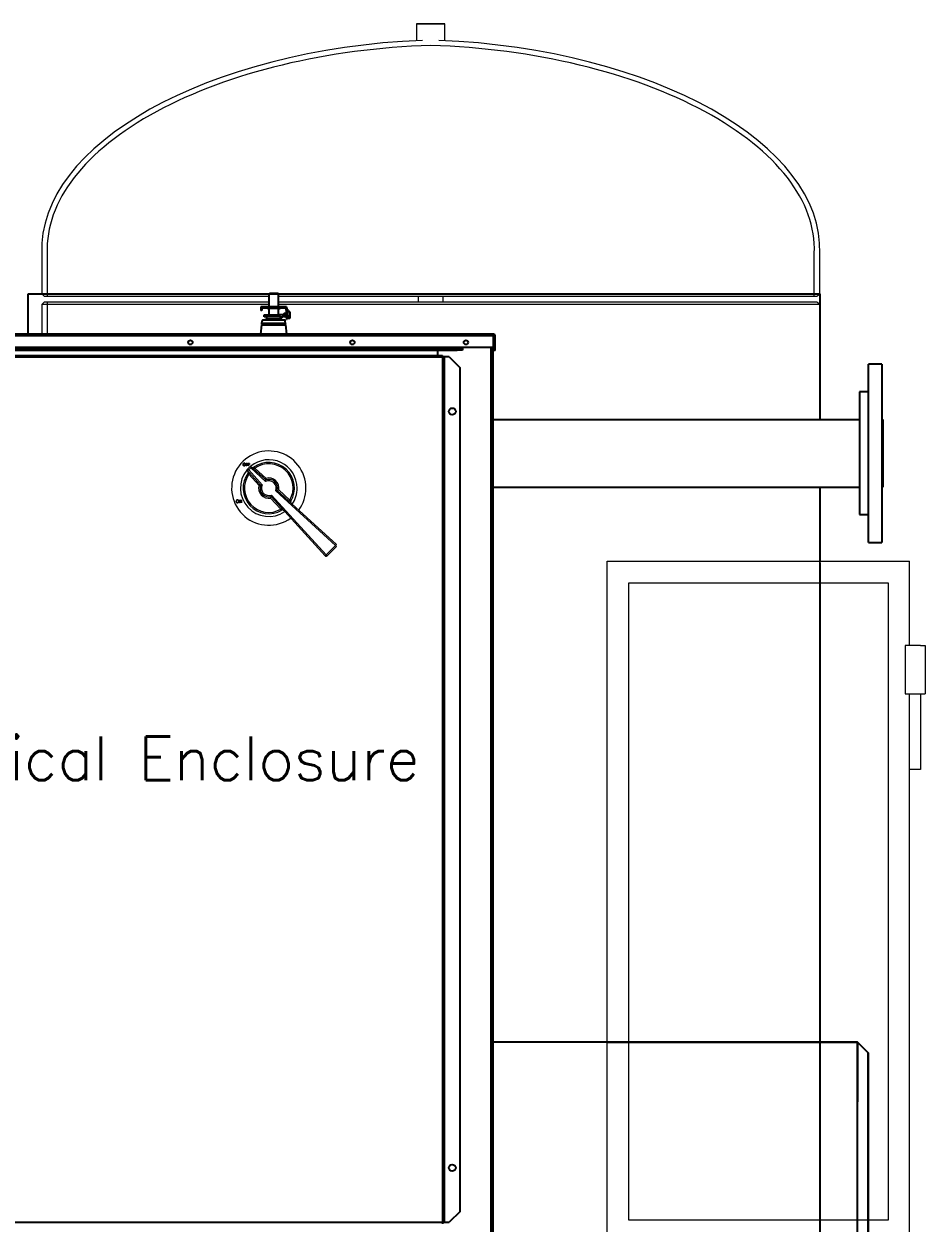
# Model space of a CAD drawing. Header units: inches. Extents: x 2625 to 3066, y 1222 to 1501.
# Drawn here: x 2786.8 to 2828.5, y 1311.3 to 1366.7 of the extents above; entities that cross this region are included whole.
import ezdxf

# ---------------------------------------------------------------- set-up
doc = ezdxf.new("R2010")
doc.units = ezdxf.units.IN
doc.header["$MEASUREMENT"] = 0
for name, color, linetype in [('External Disconnect 1 H1', 7, 'Continuous'), ('Internal Disconnect 1 H1', 7, 'Continuous'), ('WATNOED', 7, 'Continuous'), ('WCTANK', 7, 'Continuous'), ('WDPUMP', 7, 'Continuous'), ('WEPC', 7, 'Continuous'), ('WOTANK', 7, 'Continuous'), ('WPCEDNOEDP2', 7, 'Continuous'), ('WSPUMP', 7, 'Continuous')]:
    doc.layers.add(name, color=color, linetype=linetype)
doc.styles.add('TCF_DIMENSION', font='simplex.shx')

msp = doc.modelspace()

# ---------------------------------------------------------------- linework, layer by layer
at = {"layer": 'External Disconnect 1 H1', "color": 7, "linetype": 'Continuous', "lineweight": 15}
for p, q in [((2813.8338, 1341.8906), (2827.8338, 1341.8906)), ((2813.8338, 1310.3906), (2813.8338, 1341.8906)), ((2813.8338, 1341.8906), (2827.8338, 1341.8906)), ((2813.8338, 1310.3906), (2813.8338, 1341.8906)), ((2827.8338, 1337.9861), (2827.8338, 1341.8906)), ((2827.8338, 1337.9861), (2827.8338, 1341.8906)), ((2814.8338, 1340.8906), (2826.8338, 1340.8906)), ((2814.8338, 1311.3906), (2814.8338, 1340.8906)), ((2814.8338, 1340.8906), (2826.8338, 1340.8906)), ((2814.8338, 1311.3906), (2814.8338, 1340.8906)), ((2826.8338, 1340.8906), (2826.8338, 1311.3906)), ((2826.8338, 1340.8906), (2826.8338, 1311.3906)), ((2827.8338, 1337.9861), (2827.621, 1337.9861)), ((2827.621, 1337.9861), (2827.621, 1335.7491)), ((2827.8338, 1337.9861), (2827.621, 1337.9861)), ((2827.621, 1337.9861), (2827.621, 1335.7491)), ((2828.3338, 1337.9861), (2827.8338, 1337.9861)), ((2828.3338, 1337.9861), (2827.8338, 1337.9861)), ((2828.3338, 1337.9861), (2828.5466, 1337.9861)), ((2828.3338, 1337.9861), (2828.5466, 1337.9861)), ((2828.5466, 1337.9861), (2828.5466, 1335.7491)), ((2828.5466, 1337.9861), (2828.5466, 1335.7491)), ((2827.621, 1335.7491), (2828.5466, 1335.7491)), ((2827.621, 1335.7491), (2828.5466, 1335.7491)), ((2827.8338, 1310.3906), (2827.8338, 1335.7491)), ((2827.8338, 1332.7491), (2827.8338, 1335.7491)), ((2827.8338, 1335.7491), (2828.3338, 1335.7491)), ((2827.8338, 1310.3906), (2827.8338, 1335.7491)), ((2827.8338, 1332.7491), (2827.8338, 1335.7491)), ((2827.8338, 1335.7491), (2828.3338, 1335.7491)), ((2828.3338, 1335.7491), (2828.3338, 1332.2491)), ((2828.3338, 1335.7491), (2828.3338, 1332.2491)), ((2827.8338, 1332.2491), (2827.8338, 1332.7491)), ((2827.8338, 1332.2491), (2827.8338, 1332.7491)), ((2828.3338, 1332.2491), (2827.8338, 1332.2491)), ((2828.3338, 1332.2491), (2827.8338, 1332.2491)), ((2826.8338, 1311.3906), (2814.8338, 1311.3906)), ((2826.8338, 1311.3906), (2814.8338, 1311.3906))]:
    msp.add_line(p, q, dxfattribs=at)
at = {"layer": 'Internal Disconnect 1 H1', "color": 7, "linetype": 'Continuous', "lineweight": 15}
for p, q in [((2796.9965, 1346.3674), (2797.0014, 1346.346)), ((2796.9965, 1346.3674), (2797.0014, 1346.346)), ((2797.0014, 1346.346), (2797.0124, 1346.3328)), ((2797.0014, 1346.346), (2797.0124, 1346.3328)), ((2797.0124, 1346.3328), (2797.0275, 1346.3248)), ((2797.0124, 1346.3328), (2797.0275, 1346.3248)), ((2797.0275, 1346.3248), (2797.0408, 1346.3228)), ((2797.0275, 1346.3248), (2797.0408, 1346.3228)), ((2797.1309, 1346.4324), (2797.194, 1346.4324)), ((2797.1309, 1346.3029), (2797.1309, 1346.4324)), ((2797.1309, 1346.4324), (2797.194, 1346.4324)), ((2797.1309, 1346.3029), (2797.1309, 1346.4324)), ((2797.1542, 1346.3029), (2797.1309, 1346.3029)), ((2797.1542, 1346.3029), (2797.1309, 1346.3029)), ((2797.194, 1346.4091), (2797.1542, 1346.4091)), ((2797.1542, 1346.4091), (2797.1542, 1346.3843)), ((2797.194, 1346.4091), (2797.1542, 1346.4091)), ((2797.1542, 1346.4091), (2797.1542, 1346.3843)), ((2797.1542, 1346.3843), (2797.194, 1346.3843)), ((2797.1542, 1346.3843), (2797.194, 1346.3843)), ((2797.194, 1346.361), (2797.1542, 1346.361)), ((2797.1542, 1346.361), (2797.1542, 1346.3029)), ((2797.194, 1346.361), (2797.1542, 1346.361)), ((2797.1542, 1346.361), (2797.1542, 1346.3029)), ((2797.1594, 1346.1132), (2797.3362, 1346.29)), ((2797.1594, 1346.1132), (2797.3362, 1346.29)), ((2797.2458, 1346.1112), (2797.1594, 1346.1132)), ((2797.2458, 1346.1112), (2797.1594, 1346.1132)), ((2797.194, 1346.4324), (2797.194, 1346.4091)), ((2797.194, 1346.4324), (2797.194, 1346.4091)), ((2797.194, 1346.3843), (2797.194, 1346.361)), ((2797.194, 1346.3843), (2797.194, 1346.361)), ((2797.2172, 1346.3029), (2797.2172, 1346.4324)), ((2797.2172, 1346.4324), (2797.2803, 1346.4324)), ((2797.2172, 1346.3029), (2797.2172, 1346.4324)), ((2797.2172, 1346.4324), (2797.2803, 1346.4324)), ((2797.2405, 1346.3029), (2797.2172, 1346.3029)), ((2797.2405, 1346.3029), (2797.2172, 1346.3029)), ((2797.2803, 1346.4091), (2797.2405, 1346.4091)), ((2797.2405, 1346.4091), (2797.2405, 1346.3843)), ((2797.2803, 1346.4091), (2797.2405, 1346.4091)), ((2797.2405, 1346.4091), (2797.2405, 1346.3843)), ((2797.2405, 1346.3843), (2797.2803, 1346.3843)), ((2797.2405, 1346.3843), (2797.2803, 1346.3843)), ((2797.2405, 1346.361), (2797.2405, 1346.3029)), ((2797.2803, 1346.361), (2797.2405, 1346.361)), ((2797.2405, 1346.361), (2797.2405, 1346.3029)), ((2797.2803, 1346.361), (2797.2405, 1346.361)), ((2797.3382, 1346.2036), (2797.2458, 1346.1112)), ((2797.3382, 1346.2036), (2797.2458, 1346.1112)), ((2797.2803, 1346.4324), (2797.2803, 1346.4091)), ((2797.2803, 1346.4324), (2797.2803, 1346.4091)), ((2797.2803, 1346.3843), (2797.2803, 1346.361)), ((2797.2803, 1346.3843), (2797.2803, 1346.361)), ((2797.3362, 1346.29), (2797.3382, 1346.2036)), ((2797.3362, 1346.29), (2797.3382, 1346.2036)), ((2797.4899, 1346.1498), (2797.532, 1346.196)), ((2797.4899, 1346.1498), (2797.532, 1346.196)), ((2797.2534, 1345.9174), (2797.2996, 1345.9595)), ((2797.2534, 1345.9174), (2797.2996, 1345.9595)), ((2796.8195, 1344.5943), (2796.8195, 1344.7247)), ((2796.8195, 1344.7247), (2796.8219, 1344.7247)), ((2796.8195, 1344.5943), (2796.8195, 1344.7247)), ((2796.8195, 1344.7247), (2796.8219, 1344.7247)), ((2796.8312, 1344.5943), (2796.8195, 1344.5943)), ((2796.8312, 1344.5943), (2796.8195, 1344.5943)), ((2796.8219, 1344.7247), (2796.9081, 1344.6221)), ((2796.8219, 1344.7247), (2796.9081, 1344.6221)), ((2796.9171, 1344.5943), (2796.8312, 1344.6967)), ((2796.8312, 1344.6967), (2796.8312, 1344.5943)), ((2796.9171, 1344.5943), (2796.8312, 1344.6967)), ((2796.8312, 1344.6967), (2796.8312, 1344.5943)), ((2796.9081, 1344.6221), (2796.9081, 1344.7247)), ((2796.9081, 1344.7247), (2796.9198, 1344.7247)), ((2796.9081, 1344.6221), (2796.9081, 1344.7247)), ((2796.9081, 1344.7247), (2796.9198, 1344.7247)), ((2796.9198, 1344.5943), (2796.9171, 1344.5943)), ((2796.9198, 1344.5943), (2796.9171, 1344.5943)), ((2796.9198, 1344.7247), (2796.9198, 1344.5943)), ((2796.9198, 1344.7247), (2796.9198, 1344.5943)), ((2800.7835, 1342.1399), (2801.3095, 1342.6659)), ((2800.7835, 1342.1399), (2801.3095, 1342.6659)), ((2800.8296, 1342.182), (2800.7835, 1342.1399)), ((2800.8296, 1342.182), (2800.7835, 1342.1399)), ((2800.8296, 1342.182), (2801.2674, 1342.6198)), ((2800.8296, 1342.182), (2801.2674, 1342.6198)), ((2800.8738, 1342.1378), (2800.8296, 1342.182)), ((2800.8738, 1342.1378), (2800.8296, 1342.182)), ((2801.3116, 1342.5756), (2800.8738, 1342.1378)), ((2801.3116, 1342.5756), (2800.8738, 1342.1378)), ((2801.3095, 1342.6659), (2801.2674, 1342.6198)), ((2801.3095, 1342.6659), (2801.2674, 1342.6198)), ((2801.2674, 1342.6198), (2801.3116, 1342.5756)), ((2801.2674, 1342.6198), (2801.3116, 1342.5756))]:
    msp.add_line(p, q, dxfattribs=at)
at = {"layer": 'Internal Disconnect 1 H1', "color": 7, "linetype": 'Continuous', "lineweight": 15, "ltscale": 5}
for p, q in [((2797.7954, 1345.4159), (2797.1594, 1346.1132)), ((2797.7954, 1345.4159), (2797.1594, 1346.1132)), ((2797.2458, 1346.1112), (2797.8689, 1345.4281)), ((2797.2458, 1346.1112), (2797.8689, 1345.4281)), ((2797.3362, 1346.29), (2798.0335, 1345.654)), ((2797.3362, 1346.29), (2798.0335, 1345.654)), ((2798.0213, 1345.5805), (2797.3382, 1346.2036)), ((2798.0213, 1345.5805), (2797.3382, 1346.2036)), ((2797.532, 1346.196), (2798.0487, 1345.7247)), ((2797.532, 1346.196), (2798.0487, 1345.7247)), ((2797.7247, 1345.4007), (2797.2534, 1345.9174)), ((2797.7247, 1345.4007), (2797.2534, 1345.9174)), ((2798.3017, 1344.9536), (2800.8296, 1342.182)), ((2798.3017, 1344.9536), (2800.8296, 1342.182)), ((2801.2674, 1342.6198), (2798.4958, 1345.1477)), ((2801.2674, 1342.6198), (2798.4958, 1345.1477)), ((2798.5678, 1345.1666), (2801.3095, 1342.6659)), ((2798.5678, 1345.1666), (2801.3095, 1342.6659)), ((2798.6368, 1345.1883), (2799.1536, 1344.7169)), ((2798.6368, 1345.1883), (2799.1536, 1344.7169)), ((2798.7325, 1344.2958), (2798.2611, 1344.8126)), ((2798.7325, 1344.2958), (2798.2611, 1344.8126)), ((2800.7835, 1342.1399), (2798.2828, 1344.8816)), ((2800.7835, 1342.1399), (2798.2828, 1344.8816)), ((2799.1536, 1344.7169), (2799.1115, 1344.6708)), ((2799.1536, 1344.7169), (2799.1115, 1344.6708)), ((2798.7786, 1344.3379), (2798.7325, 1344.2958)), ((2798.7786, 1344.3379), (2798.7325, 1344.2958))]:
    msp.add_line(p, q, dxfattribs=at)
for centre, radius, start, end in [((2798.1759, 1345.2735), 1.7188, 0, 306.18348), ((2798.1759, 1345.2735), 1.7188, 0, 306.18348), ((2798.1759, 1345.2735), 1.3125, 0, 129.52289), ((2798.1759, 1345.2735), 1.3125, 0, 129.52289), ((2798.1759, 1345.2735), 1.3125, 140.47711, 304.25802), ((2798.1759, 1345.2735), 1.3125, 140.47711, 304.25802), ((2798.1759, 1345.2735), 1.1875, 329.05944, 126.20543), ((2798.1759, 1345.2735), 1.1875, 329.05944, 126.20543), ((2798.1759, 1345.2735), 1.125, 330.34926, 124.91561), ((2798.1759, 1345.2735), 1.125, 330.34926, 124.91561), ((2798.1759, 1345.2735), 1.1875, 143.79457, 300.94056), ((2798.1759, 1345.2735), 1.1875, 143.79457, 300.94056), ((2798.1759, 1345.2735), 1.125, 145.08439, 299.65074), ((2798.1759, 1345.2735), 1.125, 145.08439, 299.65074), ((2799.4014, 1345.3889), 1.3933, 169.03215, 172.09459), ((2799.4014, 1345.3889), 1.3933, 169.03215, 172.09459), ((2798.1759, 1345.2735), 0.3438, 338.5361, 116.72877), ((2798.1759, 1345.2735), 0.3438, 338.5361, 116.72877), ((2799.7232, 1345.3268), 1.721, 166.6345, 169.0423), ((2799.7232, 1345.3268), 1.721, 166.6345, 169.0423), ((2798.1759, 1345.2735), 0.4063, 344.74576, 110.51911), ((2798.1759, 1345.2735), 0.4063, 344.74576, 110.51911), ((2798.1759, 1345.2735), 0.4688, 349.52434, 105.74053), ((2798.1759, 1345.2735), 0.4688, 349.52434, 105.74053), ((2798.1759, 1345.2735), 0.4688, 164.25947, 280.47566), ((2798.1759, 1345.2735), 0.4688, 164.25947, 280.47566), ((2798.1226, 1343.7262), 1.721, 100.9577, 103.3655), ((2798.1226, 1343.7262), 1.721, 100.9577, 103.3655), ((2798.1759, 1345.2735), 0.4062, 159.48089, 285.25424), ((2798.1759, 1345.2735), 0.4062, 159.48089, 285.25424), ((2798.0605, 1344.048), 1.3933, 97.90541, 100.96785), ((2798.0605, 1344.048), 1.3933, 97.90541, 100.96785), ((2798.1759, 1345.2735), 0.3438, 153.27123, 291.4639), ((2798.1759, 1345.2735), 0.3438, 153.27123, 291.4639), ((2796.945, 1345.271), 1.3933, 343.76728, 346.82972), ((2796.945, 1345.271), 1.3933, 343.76728, 346.82972), ((2798.1783, 1346.5044), 1.3933, 283.17028, 286.23272), ((2798.1783, 1346.5044), 1.3933, 283.17028, 286.23272), ((2798.087, 1346.8191), 1.721, 286.22257, 288.63037), ((2798.087, 1346.8191), 1.721, 286.22257, 288.63037), ((2798.1759, 1345.2735), 1.3125, 325.74198, 0), ((2798.1759, 1345.2735), 1.3125, 325.74198, 0), ((2798.1759, 1345.2735), 1.7188, 323.81652, 0), ((2798.1759, 1345.2735), 1.7188, 323.81652, 0), ((2796.6303, 1345.3624), 1.721, 341.36963, 343.77743), ((2796.6303, 1345.3624), 1.721, 341.36963, 343.77743), ((2800.7341, 1345.8695), 1.9561, 216.10199, 218.08508), ((2800.7341, 1345.8695), 1.9561, 216.10199, 218.08508), ((2799.248, 1344.6308), 0.0625, 149.05944, 227.63243), ((2799.248, 1344.6308), 0.0625, 149.05944, 227.63243), ((2797.5715, 1342.7043), 1.9699, 51.9219, 53.89104), ((2797.5715, 1342.7043), 1.9699, 51.9219, 53.89104), ((2798.8186, 1344.2014), 0.0625, 42.36757, 120.94056), ((2798.8186, 1344.2014), 0.0625, 42.36757, 120.94056)]:
    msp.add_arc(centre, radius, start, end, dxfattribs=at)
at = {"layer": 'Internal Disconnect 1 H1', "color": 7, "linetype": 'Continuous', "lineweight": 15}
for centre, radius, start, end in [((2797.0407, 1346.3682), 0.0675, 89.99016, 180.44855), ((2797.0407, 1346.3682), 0.0675, 89.99016, 180.44855), ((2797.0407, 1346.367), 0.0674, 179.43845, 270.18943), ((2797.0407, 1346.367), 0.0674, 179.43845, 270.18943), ((2797.0399, 1346.3691), 0.0434, 89.35562, 182.18109), ((2797.0399, 1346.3691), 0.0434, 89.35562, 182.18109), ((2797.0404, 1346.3684), 0.0441, 358.95912, 90.00554), ((2797.0404, 1346.3684), 0.0441, 358.95912, 90.00554), ((2797.04, 1346.368), 0.0677, 359.34372, 89.40528), ((2797.04, 1346.368), 0.0677, 359.34372, 89.40528), ((2797.0407, 1346.3667), 0.0438, 270.23184, 1.21435), ((2797.0407, 1346.3667), 0.0438, 270.23184, 1.21435), ((2797.041, 1346.3663), 0.0667, 269.95247, 0.79908), ((2797.041, 1346.3663), 0.0667, 269.95247, 0.79908), ((2797.1673, 1346.0118), 0.0625, 323.79457, 42.36757), ((2797.1673, 1346.0118), 0.0625, 323.79457, 42.36757), ((2797.4375, 1346.2821), 0.0625, 227.63243, 306.20543), ((2797.4375, 1346.2821), 0.0625, 227.63243, 306.20543), ((2798.542, 1347.8873), 1.9699, 237.18677, 239.15591), ((2798.542, 1347.8873), 1.9699, 237.18677, 239.15591), ((2795.5739, 1344.9147), 1.9561, 30.83712, 32.82021), ((2795.5739, 1344.9147), 1.9561, 30.83712, 32.82021), ((2796.7234, 1344.6603), 0.0678, 90.03854, 181.14277), ((2796.7234, 1344.6603), 0.0678, 90.03854, 181.14277), ((2796.7235, 1344.6588), 0.0678, 179.8616, 270.7952), ((2796.7235, 1344.6588), 0.0678, 179.8616, 270.7952), ((2796.723, 1344.6591), 0.0556, 88.99833, 180.09519), ((2796.723, 1344.6591), 0.0556, 88.99833, 180.09519), ((2796.7228, 1344.6598), 0.0555, 180.84388, 271.14741), ((2796.7228, 1344.6598), 0.0555, 180.84388, 271.14741), ((2796.725, 1344.6603), 0.0678, 359.37084, 91.36733), ((2796.725, 1344.6603), 0.0678, 359.37084, 91.36733), ((2796.7251, 1344.6587), 0.056, 0.90856, 91.1456), ((2796.7251, 1344.6587), 0.056, 0.90856, 91.1456), ((2796.7261, 1344.6592), 0.0549, 267.71848, 0.39004), ((2796.7261, 1344.6592), 0.0549, 267.71848, 0.39004), ((2796.7248, 1344.6589), 0.0679, 269.63044, 0.58816), ((2796.7248, 1344.6589), 0.0679, 269.63044, 0.58816), ((2800.8296, 1342.182), 0.0625, 222.36757, 315), ((2800.8296, 1342.182), 0.0625, 222.36757, 315)]:
    msp.add_arc(centre, radius, start, end, dxfattribs=at)
at = {"layer": 'WATNOED', "color": 7, "linetype": 'Continuous'}
for q in [(2823.6716, 1303.8906), (2823.6716, 1319.6339)]:
    msp.add_line((2823.6716, 1341.8329), q, dxfattribs=at)
at = {"layer": 'WCTANK', "color": 7, "linetype": 'Continuous', "lineweight": 15}
for p, q in [((2806.3279, 1366.7495), (2805.0154, 1366.7495)), ((2805.0154, 1366.7495), (2806.3279, 1366.7495)), ((2806.3279, 1366.7495), (2805.0154, 1366.7495)), ((2805.0154, 1366.7495), (2806.3279, 1366.7495)), ((2806.3279, 1366.7495), (2805.0154, 1366.7495)), ((2805.0154, 1366.7495), (2806.3279, 1366.7495)), ((2806.3279, 1366.7495), (2805.0154, 1366.7495)), ((2805.0154, 1366.7495), (2806.3279, 1366.7495)), ((2823.6716, 1354.2656), (2787.6716, 1354.2656)), ((2798.1916, 1354.2656), (2787.6716, 1354.2656)), ((2823.6716, 1354.2656), (2787.6716, 1354.2656)), ((2798.1916, 1354.2656), (2787.6716, 1354.2656)), ((2798.1916, 1354.1406), (2787.7966, 1354.1406)), ((2798.1916, 1354.1406), (2787.7966, 1354.1406)), ((2798.1916, 1354.1406), (2787.7966, 1354.1406)), ((2798.1916, 1354.1406), (2787.7966, 1354.1406)), ((2787.7966, 1353.8906), (2798.1916, 1353.8906)), ((2787.7966, 1353.8906), (2798.1916, 1353.8906)), ((2787.7966, 1353.8906), (2798.1916, 1353.8906)), ((2787.7966, 1353.8906), (2798.1916, 1353.8906)), ((2823.6716, 1354.2656), (2798.6196, 1354.2656)), ((2823.6716, 1354.2656), (2798.6196, 1354.2656)), ((2823.5466, 1354.1406), (2798.6196, 1354.1406)), ((2823.5466, 1354.1406), (2798.6196, 1354.1406)), ((2823.5466, 1354.1406), (2798.6196, 1354.1406)), ((2823.5466, 1354.1406), (2798.6196, 1354.1406)), ((2798.6196, 1353.8906), (2805.6716, 1353.8906)), ((2798.6196, 1353.8906), (2805.6716, 1353.8906)), ((2798.6196, 1353.8906), (2805.6716, 1353.8906)), ((2798.6196, 1353.8906), (2805.6716, 1353.8906)), ((2805.6716, 1353.8906), (2823.5466, 1353.8906)), ((2805.6716, 1353.8906), (2823.5466, 1353.8906)), ((2805.6716, 1353.8906), (2823.5466, 1353.8906)), ((2805.6716, 1353.8906), (2823.5466, 1353.8906)), ((2798.1916, 1353.7656), (2787.6716, 1353.7656)), ((2798.1916, 1353.7656), (2787.6716, 1353.7656)), ((2798.1916, 1353.7656), (2787.6716, 1353.7656)), ((2798.1916, 1353.7656), (2787.6716, 1353.7656)), ((2805.6716, 1353.7656), (2798.6196, 1353.7656)), ((2805.6716, 1353.7656), (2798.6196, 1353.7656)), ((2805.6716, 1353.7656), (2798.6196, 1353.7656)), ((2805.6716, 1353.7656), (2798.6196, 1353.7656)), ((2823.6716, 1353.7656), (2805.6716, 1353.7656)), ((2823.6716, 1353.7656), (2805.6716, 1353.7656)), ((2823.6716, 1353.7656), (2805.6716, 1353.7656)), ((2823.6716, 1353.7656), (2805.6716, 1353.7656))]:
    msp.add_line(p, q, dxfattribs=at)
for major_axis, ratio, start_param, end_param in [((18, 0.7401), 0.5061984, 1.5708158, 3.1415927), ((18, 0.7401), 0.5061984, 1.5708158, 3.1415927), ((18, 0.7401), 0.5061984, 1.5708158, 3.1415927), ((18, 0.7401), 0.5061984, 1.5708158, 3.1415927), ((17.75, 0.7333), 0.4992543, 1.5501742, 3.1415927), ((17.75, 0.7333), 0.4992543, 1.5501742, 3.1415927), ((17.75, 0.7333), 0.4992543, 1.5501742, 3.1415927), ((17.75, 0.7333), 0.4992543, 1.5501742, 3.1415927), ((-17.75, 0.7333), 0.4992543, 3.1415927, 4.7330111), ((-17.75, 0.7333), 0.4992543, 3.1415927, 4.7330111), ((-17.75, 0.7333), 0.4992543, 3.1415927, 4.7330111), ((-17.75, 0.7333), 0.4992543, 3.1415927, 4.7330111), ((-18, 0.7401), 0.5061984, 3.1415927, 4.7123695), ((-18, 0.7401), 0.5061984, 3.1415927, 4.7123695), ((-18, 0.7401), 0.5061984, 3.1415927, 4.7123695), ((-18, 0.7401), 0.5061984, 3.1415927, 4.7123695)]:
    msp.add_ellipse((2805.6716, 1356.8807), major_axis=major_axis, ratio=ratio, start_param=start_param, end_param=end_param, dxfattribs=at)
for points in [[(2805.0154, 1366.7495), (2805.0154, 1365.9796)], [(2805.0154, 1366.7495), (2805.0154, 1365.9796)], [(2805.0154, 1366.7495), (2805.0154, 1365.9796)], [(2805.0154, 1366.7495), (2805.0154, 1365.9796)], [(2806.3279, 1365.9796), (2806.3279, 1366.7495)], [(2806.3279, 1365.9796), (2806.3279, 1366.7495)], [(2806.3279, 1365.9796), (2806.3279, 1366.7495)], [(2806.3279, 1365.9796), (2806.3279, 1366.7495)], [(2787.6716, 1356.1406), (2787.6716, 1354.2656)], [(2787.6716, 1356.1406), (2787.6716, 1354.2656)], [(2787.6716, 1356.1406), (2787.6716, 1354.2656)], [(2787.6716, 1356.1406), (2787.6716, 1354.2656)], [(2787.9216, 1356.1474), (2787.9216, 1354.1406)], [(2787.9216, 1356.1474), (2787.9216, 1354.1406)], [(2787.9216, 1356.1474), (2787.9216, 1354.1406)], [(2787.9216, 1356.1474), (2787.9216, 1354.1406)], [(2823.4216, 1354.1406), (2823.4216, 1356.1474)], [(2823.4216, 1354.1406), (2823.4216, 1356.1474)], [(2823.4216, 1354.1406), (2823.4216, 1356.1474)], [(2823.4216, 1354.1406), (2823.4216, 1356.1474)], [(2823.6716, 1354.2656), (2823.6716, 1356.1406)], [(2823.6716, 1354.2656), (2823.6716, 1356.1406)], [(2823.6716, 1354.2656), (2823.6716, 1356.1406)], [(2823.6716, 1354.2656), (2823.6716, 1356.1406)], [(2787.6716, 1354.2656), (2787.7966, 1354.1406)], [(2787.6716, 1354.2656), (2787.7966, 1354.1406)], [(2787.6716, 1354.2656), (2787.7966, 1354.1406)], [(2787.6716, 1354.2656), (2787.7966, 1354.1406)], [(2787.7966, 1353.8906), (2787.6716, 1353.7656)], [(2787.7966, 1353.8906), (2787.6716, 1353.7656)], [(2787.7966, 1353.8906), (2787.6716, 1353.7656)], [(2787.7966, 1353.8906), (2787.6716, 1353.7656)], [(2787.9216, 1353.8906), (2787.9216, 1352.3906)], [(2787.9216, 1353.8906), (2787.9216, 1352.3906)], [(2787.9216, 1353.8906), (2787.9216, 1352.3906)], [(2787.9216, 1353.8906), (2787.9216, 1352.3906)], [(2805.0916, 1354.1406), (2805.0916, 1353.8906)], [(2805.0916, 1354.1406), (2805.0916, 1353.8906)], [(2805.0916, 1354.1406), (2805.0916, 1353.8906)], [(2805.0916, 1354.1406), (2805.0916, 1353.8906)], [(2806.2516, 1353.8906), (2806.2516, 1354.1406)], [(2806.2516, 1353.8906), (2806.2516, 1354.1406)], [(2806.2516, 1353.8906), (2806.2516, 1354.1406)], [(2806.2516, 1353.8906), (2806.2516, 1354.1406)], [(2823.5466, 1354.1406), (2823.6716, 1354.2656)], [(2823.5466, 1354.1406), (2823.6716, 1354.2656)], [(2823.5466, 1354.1406), (2823.6716, 1354.2656)], [(2823.5466, 1354.1406), (2823.6716, 1354.2656)], [(2823.6716, 1353.7656), (2823.5466, 1353.8906)], [(2823.6716, 1353.7656), (2823.5466, 1353.8906)], [(2823.6716, 1353.7656), (2823.5466, 1353.8906)], [(2823.6716, 1353.7656), (2823.5466, 1353.8906)], [(2787.6716, 1353.7656), (2787.6716, 1352.3906)], [(2787.6716, 1353.7656), (2787.6716, 1352.3906)], [(2787.6716, 1353.7656), (2787.6716, 1352.3906)], [(2787.6716, 1353.7656), (2787.6716, 1352.3906)], [(2823.6716, 1348.441), (2823.6716, 1353.7656)], [(2823.6716, 1348.441), (2823.6716, 1353.7656)], [(2823.6716, 1348.441), (2823.6716, 1353.7656)], [(2823.6716, 1348.441), (2823.6716, 1353.7656)], [(2823.6716, 1341.8329), (2823.6716, 1345.2583)], [(2823.6716, 1341.8329), (2823.6716, 1345.2583)]]:
    msp.add_open_spline(points, degree=1, dxfattribs=at)
at = {"layer": 'WDPUMP', "color": 7, "linetype": 'Continuous'}
for p, q in [((2798.1916, 1354.2656), (2798.2229, 1354.2969)), ((2798.1916, 1353.6548), (2798.1916, 1354.2656)), ((2798.6196, 1354.2656), (2798.1916, 1354.2656)), ((2798.2229, 1354.2969), (2798.5883, 1354.2969)), ((2798.6196, 1354.2656), (2798.5883, 1354.2969)), ((2798.6196, 1353.6548), (2798.6196, 1354.2656)), ((2798.9991, 1353.6548), (2797.8121, 1353.6548)), ((2797.8121, 1353.6548), (2797.8121, 1353.4939)), ((2797.848, 1353.4939), (2797.8121, 1353.4939)), ((2797.848, 1353.6189), (2798.1056, 1353.6189)), ((2797.848, 1353.6189), (2797.848, 1353.4939)), ((2797.9681, 1353.2941), (2798.1916, 1353.2941)), ((2797.9681, 1353.2004), (2797.9681, 1353.2941)), ((2798.1056, 1353.6189), (2798.4056, 1353.6189)), ((2798.1056, 1353.5839), (2798.1056, 1353.6189)), ((2798.1916, 1353.5839), (2798.1056, 1353.5839)), ((2798.6196, 1353.5839), (2798.1916, 1353.5839)), ((2798.1916, 1353.2941), (2798.1916, 1353.5839)), ((2798.1916, 1353.2941), (2798.6196, 1353.2941)), ((2798.7056, 1353.6189), (2798.4056, 1353.6189)), ((2798.6196, 1353.5839), (2798.7056, 1353.5839)), ((2798.6196, 1353.2941), (2798.6196, 1353.5839)), ((2798.8431, 1353.2941), (2798.6196, 1353.2941)), ((2798.7056, 1353.5839), (2798.7056, 1353.6189)), ((2798.7056, 1353.6189), (2798.9651, 1353.6189)), ((2798.8431, 1353.2004), (2798.8431, 1353.2941)), ((2798.8936, 1353.356), (2798.8647, 1353.3238)), ((2798.8647, 1353.3238), (2798.8701, 1353.2213)), ((2798.9786, 1353.3604), (2798.8936, 1353.356)), ((2798.8936, 1353.356), (2798.9022, 1353.1924)), ((2798.9651, 1353.6189), (2798.9786, 1353.3604)), ((2798.9786, 1353.3604), (2798.9872, 1353.1968)), ((2798.9991, 1353.6548), (2799.0048, 1353.5473)), ((2799.0048, 1353.5473), (2799.0406, 1353.5492)), ((2799.0048, 1353.5473), (2799.0145, 1353.3623)), ((2799.0145, 1353.3623), (2799.023, 1353.1987)), ((2799.0406, 1353.5492), (2799.0462, 1353.443)), ((2799.1109, 1353.4464), (2799.0462, 1353.443)), ((2799.0462, 1353.443), (2799.063, 1353.1218)), ((2799.1438, 1353.4167), (2799.1574, 1353.1581)), ((2797.8056, 1352.3906), (2797.8515, 1352.8272)), ((2797.8515, 1352.8272), (2798.9598, 1352.8272)), ((2797.8515, 1352.8272), (2797.8788, 1352.8272)), ((2797.8585, 1352.8942), (2797.8715, 1353.0174)), ((2798.9528, 1352.8942), (2797.8585, 1352.8942)), ((2797.8788, 1352.8942), (2797.8585, 1352.8942)), ((2798.9087, 1353.0454), (2797.9026, 1353.0454)), ((2798.0931, 1353.2004), (2797.9681, 1353.2004)), ((2798.0351, 1353.1066), (2798.0931, 1353.1066)), ((2798.0351, 1353.0454), (2798.0351, 1353.1066)), ((2798.7181, 1353.2004), (2798.0931, 1353.2004)), ((2798.0931, 1353.1066), (2798.0931, 1353.2004)), ((2798.0931, 1353.1066), (2798.7181, 1353.1066)), ((2798.7181, 1353.1066), (2798.7181, 1353.2004)), ((2798.7181, 1353.2004), (2798.8431, 1353.2004)), ((2798.7761, 1353.1066), (2798.7181, 1353.1066)), ((2798.7761, 1353.0454), (2798.7761, 1353.1066)), ((2798.9022, 1353.1924), (2798.8701, 1353.2213)), ((2798.9872, 1353.1968), (2798.9022, 1353.1924)), ((2798.9324, 1352.8942), (2798.9528, 1352.8942)), ((2798.9598, 1352.8272), (2798.9324, 1352.8272)), ((2798.9528, 1352.8942), (2798.9398, 1353.0174)), ((2799.0057, 1352.3906), (2798.9598, 1352.8272)), ((2798.9872, 1353.1968), (2798.9926, 1353.093)), ((2798.9926, 1353.093), (2799.0285, 1353.0949)), ((2799.1277, 1353.1252), (2799.063, 1353.1218)), ((2825.9359, 1342.754), (2825.9359, 1351.0139)), ((2825.9359, 1342.754), (2825.9359, 1351.0139)), ((2826.5466, 1351.0139), (2826.5466, 1342.754)), ((2826.5466, 1351.0139), (2826.5466, 1342.754)), ((2825.5154, 1349.7224), (2825.5154, 1344.0455)), ((2825.5154, 1349.7224), (2825.5154, 1344.0455)), ((2808.5466, 1348.441), (2825.5154, 1348.441)), ((2826.6121, 1345.316), (2826.6121, 1348.441)), ((2808.5466, 1345.316), (2825.5154, 1345.316))]:
    msp.add_line(p, q, dxfattribs=at)
for centre, radius, start, end in [((2799.1125, 1353.4151), 0.0313, 3, 93), ((2797.8788, 1352.8607), 0.0335, 90, 270), ((2797.9026, 1353.0141), 0.0313, 90, 174), ((2798.9087, 1353.0141), 0.0313, 6, 90), ((2798.9324, 1352.8607), 0.0335, 270, 90), ((2799.1261, 1353.1565), 0.0313, 273, 3)]:
    msp.add_arc(centre, radius, start, end, dxfattribs=at)
for points in [[(2826.5466, 1351.0139), (2825.9359, 1351.0139)], [(2826.5466, 1351.0139), (2825.9359, 1351.0139)], [(2825.9359, 1349.7224), (2825.5154, 1349.7224)], [(2825.9359, 1349.7224), (2825.5154, 1349.7224)], [(2825.5154, 1344.0455), (2825.9359, 1344.0455)], [(2825.5154, 1344.0455), (2825.9359, 1344.0455)], [(2825.9359, 1342.754), (2826.5466, 1342.754)], [(2825.9359, 1342.754), (2826.5466, 1342.754)]]:
    msp.add_open_spline(points, degree=1, dxfattribs=at)
at = {"layer": 'WEPC', "color": 7, "linetype": 'Continuous'}
for p, q in [((2808.5803, 1352.3906), (2772.513, 1352.3906)), ((2808.5803, 1352.3906), (2772.513, 1352.3906)), ((2808.5803, 1352.3149), (2772.513, 1352.3149)), ((2808.5803, 1352.3149), (2772.513, 1352.3149)), ((2808.5803, 1352.3149), (2808.5803, 1352.3906)), ((2808.5803, 1352.3149), (2808.5803, 1352.3906)), ((2808.5803, 1351.7778), (2808.5803, 1352.3149)), ((2808.5803, 1351.7778), (2808.5803, 1352.3149)), ((2808.5813, 1352.3149), (2808.656, 1352.3149)), ((2808.5813, 1351.6406), (2808.5813, 1352.3149)), ((2808.5813, 1352.3149), (2808.656, 1352.3149)), ((2808.5813, 1351.6406), (2808.5813, 1352.3149)), ((2808.656, 1351.6406), (2808.656, 1352.3149)), ((2808.656, 1351.6406), (2808.656, 1352.3149)), ((2807.1428, 1351.7778), (2773.9505, 1351.7778)), ((2807.1428, 1351.7778), (2773.9505, 1351.7778)), ((2773.9505, 1351.7768), (2807.1428, 1351.7768)), ((2773.9505, 1351.7768), (2807.1428, 1351.7768)), ((2774.2035, 1351.7268), (2806.8898, 1351.7268)), ((2774.2035, 1351.7268), (2806.8898, 1351.7268)), ((2774.2035, 1351.6522), (2806.8898, 1351.6522)), ((2774.2035, 1351.6522), (2806.8898, 1351.6522)), ((2805.9973, 1351.4157), (2805.9973, 1351.6522)), ((2805.9973, 1351.4157), (2805.9973, 1351.6522)), ((2807.1428, 1351.7377), (2806.8898, 1351.7268)), ((2807.1428, 1351.7377), (2806.8898, 1351.7268)), ((2806.8898, 1351.7268), (2806.8898, 1351.6522)), ((2806.8898, 1351.7268), (2806.8898, 1351.6522)), ((2807.1428, 1351.6631), (2806.8898, 1351.6522)), ((2807.1428, 1351.6631), (2806.8898, 1351.6522)), ((2807.1428, 1351.7768), (2807.1428, 1351.7778)), ((2808.5803, 1351.7778), (2807.1428, 1351.7778)), ((2807.1428, 1351.7768), (2807.1428, 1351.7778)), ((2808.5803, 1351.7778), (2807.1428, 1351.7778)), ((2807.1428, 1351.7377), (2807.1428, 1351.7768)), ((2807.1428, 1351.7377), (2807.1428, 1351.7768)), ((2807.1428, 1351.7377), (2807.1428, 1351.6631)), ((2807.1428, 1351.7377), (2807.1428, 1351.6631)), ((2808.4709, 1310.3906), (2808.4709, 1351.7778)), ((2808.4709, 1310.3906), (2808.4709, 1351.7778)), ((2808.5466, 1351.7778), (2808.5466, 1310.3906)), ((2808.5466, 1351.7778), (2808.5466, 1310.3906)), ((2808.5803, 1351.6406), (2808.5466, 1351.6406)), ((2808.5803, 1351.6406), (2808.5466, 1351.6406)), ((2808.5803, 1351.7778), (2808.5803, 1351.6406)), ((2808.5803, 1351.7778), (2808.5803, 1351.6406)), ((2808.656, 1351.6406), (2808.5813, 1351.6406)), ((2808.656, 1351.6406), (2808.5813, 1351.6406)), ((2774.532, 1351.4157), (2806.2175, 1351.4157)), ((2774.532, 1351.4157), (2806.2175, 1351.4157)), ((2774.532, 1351.34), (2806.2175, 1351.34)), ((2774.532, 1351.34), (2806.2175, 1351.34)), ((2806.2175, 1351.4157), (2806.2175, 1351.34)), ((2806.2175, 1351.4157), (2806.2175, 1351.34)), ((2806.2175, 1351.34), (2806.2175, 1311.3039)), ((2806.2175, 1351.34), (2806.2932, 1351.34)), ((2806.2175, 1351.34), (2806.2175, 1311.3039)), ((2806.2175, 1351.34), (2806.2932, 1351.34)), ((2806.2932, 1351.34), (2806.2932, 1311.3039)), ((2806.2942, 1351.34), (2806.2932, 1351.34)), ((2806.2932, 1351.34), (2806.2932, 1311.3039)), ((2806.2942, 1351.34), (2806.2932, 1351.34)), ((2806.2942, 1311.3039), (2806.2942, 1351.34)), ((2806.531, 1351.34), (2806.2942, 1351.34)), ((2806.2942, 1311.3039), (2806.2942, 1351.34)), ((2806.531, 1351.34), (2806.2942, 1351.34)), ((2806.531, 1351.34), (2807.031, 1350.84)), ((2806.531, 1351.34), (2807.031, 1350.84)), ((2807.031, 1311.8039), (2807.031, 1350.84)), ((2807.031, 1311.8039), (2807.031, 1350.84)), ((2807.031, 1311.8039), (2806.531, 1311.3039)), ((2807.031, 1311.8039), (2806.531, 1311.3039)), ((2774.532, 1311.3039), (2806.2175, 1311.3039)), ((2774.532, 1311.3039), (2806.2175, 1311.3039)), ((2806.2175, 1311.3039), (2806.2932, 1311.3039)), ((2806.2175, 1311.3039), (2806.2175, 1311.2282)), ((2806.2175, 1311.3039), (2806.2932, 1311.3039)), ((2806.2175, 1311.3039), (2806.2175, 1311.2282)), ((2806.2932, 1311.3039), (2806.2942, 1311.3039)), ((2806.2932, 1311.3039), (2806.2942, 1311.3039)), ((2806.2942, 1311.3039), (2806.531, 1311.3039)), ((2806.2942, 1311.3039), (2806.531, 1311.3039))]:
    msp.add_line(p, q, dxfattribs=at)
for centre, radius in [((2794.5466, 1352.0156), 0.0995), ((2794.5466, 1352.0156), 0.0995), ((2802.0466, 1352.0156), 0.0995), ((2802.0466, 1352.0156), 0.0995), ((2807.2966, 1352.0156), 0.0995), ((2807.2966, 1352.0156), 0.0995), ((2806.6692, 1348.822), 0.1563), ((2806.6692, 1348.822), 0.1563), ((2806.6692, 1313.822), 0.1563), ((2806.6692, 1313.822), 0.1563)]:
    msp.add_circle(centre, radius, dxfattribs=at)
for radius in [0.0757, 0.0757, 0.001, 0.001]:
    msp.add_arc((2808.5803, 1352.3149), radius, 0, 90, dxfattribs=at)
at = {"layer": 'WOTANK', "color": 7, "linetype": 'Continuous', "lineweight": 15}
for p, q in [((2823.0466, 1354.2656), (2787.0466, 1354.2656)), ((2823.0466, 1354.2656), (2787.0466, 1354.2656)), ((2823.6716, 1354.2656), (2787.6716, 1354.2656)), ((2823.6716, 1354.2656), (2787.6716, 1354.2656))]:
    msp.add_line(p, q, dxfattribs=at)
at = {"layer": 'WOTANK', "color": 7, "linetype": 'Continuous'}
for p, q in [((2787.0466, 1354.2656), (2823.0466, 1354.2656)), ((2787.0466, 1352.3906), (2787.0466, 1354.2656)), ((2787.0466, 1354.2656), (2823.0466, 1354.2656)), ((2787.0466, 1352.3906), (2787.0466, 1354.2656)), ((2787.6716, 1354.2656), (2823.6716, 1354.2656)), ((2787.6716, 1354.2656), (2823.6716, 1354.2656)), ((2823.6716, 1354.2656), (2823.6716, 1348.441)), ((2823.6716, 1354.2656), (2823.6716, 1348.441)), ((2823.6716, 1345.316), (2823.6716, 1341.8906)), ((2823.6716, 1345.316), (2823.6716, 1341.8906))]:
    msp.add_line(p, q, dxfattribs=at)
at = {"layer": 'WPCEDNOEDP2', "color": 7, "linetype": 'Continuous'}
for p, q in [((2825.4216, 1319.6339), (2808.5466, 1319.6339)), ((2813.8338, 1319.6339), (2825.4216, 1319.6339)), ((2825.9216, 1319.1339), (2825.4216, 1319.6339)), ((2825.4216, 1307.6339), (2825.4216, 1319.6339)), ((2825.4216, 1319.6339), (2825.9216, 1319.1339)), ((2825.4216, 1319.6339), (2825.4216, 1316.8773)), ((2825.4216, 1319.6339), (2825.9216, 1319.1339)), ((2825.9216, 1319.1339), (2825.9216, 1308.1339)), ((2825.9216, 1308.1339), (2825.9216, 1319.1339))]:
    msp.add_line(p, q, dxfattribs=at)
at = {"layer": 'WSPUMP', "color": 7, "linetype": 'Continuous'}
for p, q in [((2798.1916, 1354.2656), (2798.2229, 1354.2969)), ((2798.1916, 1353.6548), (2798.1916, 1354.2656)), ((2798.6196, 1354.2656), (2798.1916, 1354.2656)), ((2798.2229, 1354.2969), (2798.5883, 1354.2969)), ((2798.6196, 1354.2656), (2798.5883, 1354.2969)), ((2798.6196, 1353.6548), (2798.6196, 1354.2656)), ((2798.9991, 1353.6548), (2797.8121, 1353.6548)), ((2797.8121, 1353.6548), (2797.8121, 1353.4939)), ((2797.848, 1353.4939), (2797.8121, 1353.4939)), ((2797.848, 1353.6189), (2798.1056, 1353.6189)), ((2797.848, 1353.6189), (2797.848, 1353.4939)), ((2797.9681, 1353.2941), (2798.1916, 1353.2941)), ((2797.9681, 1353.2004), (2797.9681, 1353.2941)), ((2798.1056, 1353.6189), (2798.4056, 1353.6189)), ((2798.1056, 1353.5839), (2798.1056, 1353.6189)), ((2798.1916, 1353.5839), (2798.1056, 1353.5839)), ((2798.6196, 1353.5839), (2798.1916, 1353.5839)), ((2798.1916, 1353.2941), (2798.1916, 1353.5839)), ((2798.1916, 1353.2941), (2798.6196, 1353.2941)), ((2798.7056, 1353.6189), (2798.4056, 1353.6189)), ((2798.6196, 1353.5839), (2798.7056, 1353.5839)), ((2798.6196, 1353.2941), (2798.6196, 1353.5839)), ((2798.8431, 1353.2941), (2798.6196, 1353.2941)), ((2798.7056, 1353.5839), (2798.7056, 1353.6189)), ((2798.7056, 1353.6189), (2798.9651, 1353.6189)), ((2798.8431, 1353.2004), (2798.8431, 1353.2941)), ((2798.8936, 1353.356), (2798.8647, 1353.3238)), ((2798.8647, 1353.3238), (2798.8701, 1353.2213)), ((2798.9786, 1353.3604), (2798.8936, 1353.356)), ((2798.8936, 1353.356), (2798.9022, 1353.1924)), ((2798.9651, 1353.6189), (2798.9786, 1353.3604)), ((2798.9786, 1353.3604), (2798.9872, 1353.1968)), ((2798.9991, 1353.6548), (2799.0048, 1353.5473)), ((2799.0048, 1353.5473), (2799.0406, 1353.5492)), ((2799.0048, 1353.5473), (2799.0145, 1353.3623)), ((2799.0145, 1353.3623), (2799.023, 1353.1987)), ((2799.0406, 1353.5492), (2799.0462, 1353.443)), ((2799.1109, 1353.4464), (2799.0462, 1353.443)), ((2799.0462, 1353.443), (2799.063, 1353.1218)), ((2799.1438, 1353.4167), (2799.1574, 1353.1581)), ((2797.8056, 1352.3906), (2797.8515, 1352.8272)), ((2797.8515, 1352.8272), (2798.9598, 1352.8272)), ((2797.8515, 1352.8272), (2797.8788, 1352.8272)), ((2797.8585, 1352.8942), (2797.8715, 1353.0174)), ((2798.9528, 1352.8942), (2797.8585, 1352.8942)), ((2797.8788, 1352.8942), (2797.8585, 1352.8942)), ((2798.9087, 1353.0454), (2797.9026, 1353.0454)), ((2798.0931, 1353.2004), (2797.9681, 1353.2004)), ((2798.0351, 1353.1066), (2798.0931, 1353.1066)), ((2798.0351, 1353.0454), (2798.0351, 1353.1066)), ((2798.7181, 1353.2004), (2798.0931, 1353.2004)), ((2798.0931, 1353.1066), (2798.0931, 1353.2004)), ((2798.0931, 1353.1066), (2798.7181, 1353.1066)), ((2798.7181, 1353.1066), (2798.7181, 1353.2004)), ((2798.7181, 1353.2004), (2798.8431, 1353.2004)), ((2798.7761, 1353.1066), (2798.7181, 1353.1066)), ((2798.7761, 1353.0454), (2798.7761, 1353.1066)), ((2798.9022, 1353.1924), (2798.8701, 1353.2213)), ((2798.9872, 1353.1968), (2798.9022, 1353.1924)), ((2798.9324, 1352.8942), (2798.9528, 1352.8942)), ((2798.9598, 1352.8272), (2798.9324, 1352.8272)), ((2798.9528, 1352.8942), (2798.9398, 1353.0174)), ((2799.0057, 1352.3906), (2798.9598, 1352.8272)), ((2798.9872, 1353.1968), (2798.9926, 1353.093)), ((2798.9926, 1353.093), (2799.0285, 1353.0949)), ((2799.1277, 1353.1252), (2799.063, 1353.1218)), ((2825.9359, 1342.754), (2825.9359, 1351.0139)), ((2825.9359, 1342.754), (2825.9359, 1351.0139)), ((2826.5466, 1351.0139), (2826.5466, 1342.754)), ((2826.5466, 1351.0139), (2826.5466, 1342.754)), ((2825.5154, 1349.7224), (2825.5154, 1344.0455)), ((2825.5154, 1349.7224), (2825.5154, 1344.0455)), ((2808.5466, 1348.441), (2825.5154, 1348.441)), ((2826.6121, 1345.316), (2826.6121, 1348.441)), ((2808.5466, 1345.316), (2825.5154, 1345.316))]:
    msp.add_line(p, q, dxfattribs=at)
for centre, radius, start, end in [((2799.1125, 1353.4151), 0.0313, 3, 93), ((2797.8788, 1352.8607), 0.0335, 90, 270), ((2797.9026, 1353.0141), 0.0313, 90, 174), ((2798.9087, 1353.0141), 0.0313, 6, 90), ((2798.9324, 1352.8607), 0.0335, 270, 90), ((2799.1261, 1353.1565), 0.0313, 273, 3)]:
    msp.add_arc(centre, radius, start, end, dxfattribs=at)
for points in [[(2826.5466, 1351.0139), (2825.9359, 1351.0139)], [(2826.5466, 1351.0139), (2825.9359, 1351.0139)], [(2825.9359, 1349.7224), (2825.5154, 1349.7224)], [(2825.9359, 1349.7224), (2825.5154, 1349.7224)], [(2825.5154, 1344.0455), (2825.9359, 1344.0455)], [(2825.5154, 1344.0455), (2825.9359, 1344.0455)], [(2825.9359, 1342.754), (2826.5466, 1342.754)], [(2825.9359, 1342.754), (2826.5466, 1342.754)]]:
    msp.add_open_spline(points, degree=1, dxfattribs=at)

# ---------------------------------------------------------------- texts
at = {"layer": 'WEPC', "color": 7, "linetype": 'Continuous', "insert": (2805.1569, 1331.7572), "char_height": 2.025, "attachment_point": 9, "style": 'TCF_DIMENSION'}
msp.add_mtext('Electrical Enclosure', dxfattribs=at)
msp.add_mtext('Electrical Enclosure', dxfattribs=at)

doc.saveas('drawing.dxf')
